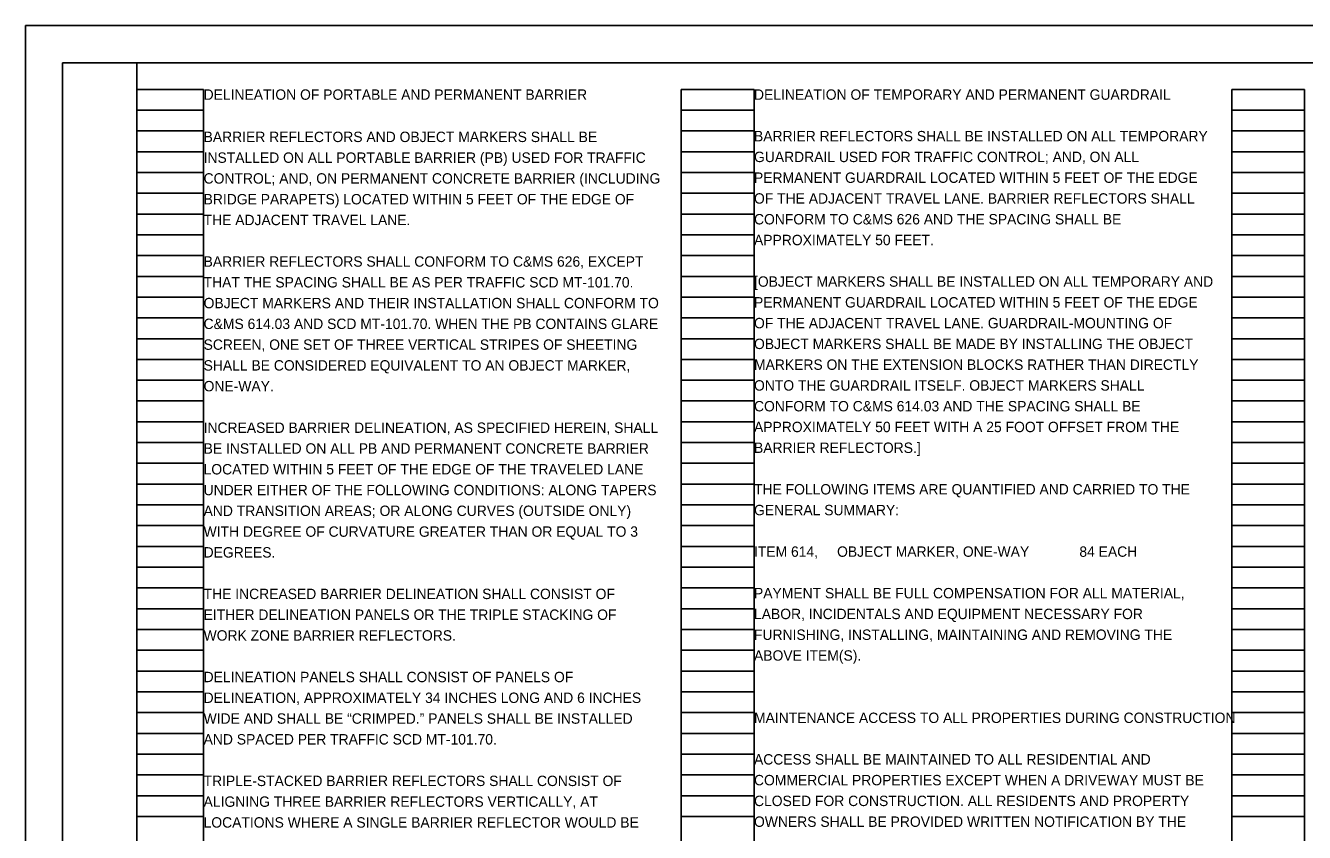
# Model space of a CAD drawing. Extents: x -48 to 34, y -14.2 to 36.1.
# Drawn here: x 0 to 17.24, y 11.13 to 22 of the extents above; entities that cross this region are included whole.
import ezdxf

# ---------------------------------------------------------------- set-up
doc = ezdxf.new("R2010")
doc.units = 0
for name, color, linetype in [('Default', 7, 'Continuous'), ('SH_Border', 7, 'Continuous'), ('SH_Cut_Line', 7, 'Continuous'), ('SH_Data', 7, 'Continuous'), ('SH_Text', 7, 'Continuous')]:
    doc.layers.add(name, color=color, linetype=linetype)

msp = doc.modelspace()

# ---------------------------------------------------------------- linework, layer by layer
at = {"layer": 'SH_Border'}
for points in [[(0.5, 21.5), (1.5, 21.5), (1.5, 0.5), (0.5, 0.5)], [(1.5, 21.5), (33.5, 21.5), (33.5, 0.5), (1.5, 0.5)]]:
    msp.add_lwpolyline(points, close=True, dxfattribs=at)
at = {"layer": 'SH_Cut_Line'}
msp.add_lwpolyline([(0, 0), (34, 0), (34, 22), (0, 22)], close=True, dxfattribs=at)
at = {"layer": 'SH_Data'}
for p, q in [((1.5, 0.98), (1.5, 21.14)), ((1.5, 21.14), (2.4, 21.14)), ((2.4, 0.98), (2.4, 21.14)), ((8.84, 0.98), (8.84, 21.14)), ((8.84, 21.14), (9.82, 21.14)), ((9.82, 0.98), (9.82, 21.14)), ((16.26, 0.98), (16.26, 21.14)), ((16.26, 21.14), (17.24, 21.14)), ((17.24, 0.98), (17.24, 21.14)), ((1.5, 20.86), (2.4, 20.86)), ((8.84, 20.86), (9.82, 20.86)), ((16.26, 20.86), (17.24, 20.86)), ((1.5, 20.58), (2.4, 20.58)), ((8.84, 20.58), (9.82, 20.58)), ((16.26, 20.58), (17.24, 20.58)), ((1.5, 20.3), (2.4, 20.3)), ((8.84, 20.3), (9.82, 20.3)), ((16.26, 20.3), (17.24, 20.3)), ((1.5, 20.02), (2.4, 20.02)), ((8.84, 20.02), (9.82, 20.02)), ((16.26, 20.02), (17.24, 20.02)), ((1.5, 19.74), (2.4, 19.74)), ((8.84, 19.74), (9.82, 19.74)), ((16.26, 19.74), (17.24, 19.74)), ((1.5, 19.46), (2.4, 19.46)), ((8.84, 19.46), (9.82, 19.46)), ((16.26, 19.46), (17.24, 19.46)), ((1.5, 19.18), (2.4, 19.18)), ((8.84, 19.18), (9.82, 19.18)), ((16.26, 19.18), (17.24, 19.18)), ((1.5, 18.9), (2.4, 18.9)), ((8.84, 18.9), (9.82, 18.9)), ((16.26, 18.9), (17.24, 18.9)), ((1.5, 18.62), (2.4, 18.62)), ((8.84, 18.62), (9.82, 18.62)), ((16.26, 18.62), (17.24, 18.62)), ((1.5, 18.34), (2.4, 18.34)), ((8.84, 18.34), (9.82, 18.34)), ((16.26, 18.34), (17.24, 18.34)), ((1.5, 18.06), (2.4, 18.06)), ((8.84, 18.06), (9.82, 18.06)), ((16.26, 18.06), (17.24, 18.06)), ((1.5, 17.78), (2.4, 17.78)), ((8.84, 17.78), (9.82, 17.78)), ((16.26, 17.78), (17.24, 17.78)), ((1.5, 17.5), (2.4, 17.5)), ((8.84, 17.5), (9.82, 17.5)), ((16.26, 17.5), (17.24, 17.5)), ((1.5, 17.22), (2.4, 17.22)), ((8.84, 17.22), (9.82, 17.22)), ((16.26, 17.22), (17.24, 17.22)), ((1.5, 16.94), (2.4, 16.94)), ((8.84, 16.94), (9.82, 16.94)), ((16.26, 16.94), (17.24, 16.94)), ((1.5, 16.66), (2.4, 16.66)), ((8.84, 16.66), (9.82, 16.66)), ((16.26, 16.66), (17.24, 16.66)), ((1.5, 16.38), (2.4, 16.38)), ((8.84, 16.38), (9.82, 16.38)), ((16.26, 16.38), (17.24, 16.38)), ((1.5, 16.1), (2.4, 16.1)), ((8.84, 16.1), (9.82, 16.1)), ((16.26, 16.1), (17.24, 16.1)), ((1.5, 15.82), (2.4, 15.82)), ((8.84, 15.82), (9.82, 15.82)), ((16.26, 15.82), (17.24, 15.82)), ((1.5, 15.54), (2.4, 15.54)), ((8.84, 15.54), (9.82, 15.54)), ((16.26, 15.54), (17.24, 15.54)), ((1.5, 15.26), (2.4, 15.26)), ((8.84, 15.26), (9.82, 15.26)), ((16.26, 15.26), (17.24, 15.26)), ((1.5, 14.98), (2.4, 14.98)), ((8.84, 14.98), (9.82, 14.98)), ((16.26, 14.98), (17.24, 14.98)), ((1.5, 14.7), (2.4, 14.7)), ((8.84, 14.7), (9.82, 14.7)), ((16.26, 14.7), (17.24, 14.7)), ((1.5, 14.42), (2.4, 14.42)), ((8.84, 14.42), (9.82, 14.42)), ((16.26, 14.42), (17.24, 14.42)), ((1.5, 14.14), (2.4, 14.14)), ((8.84, 14.14), (9.82, 14.14)), ((16.26, 14.14), (17.24, 14.14)), ((1.5, 13.86), (2.4, 13.86)), ((8.84, 13.86), (9.82, 13.86)), ((16.26, 13.86), (17.24, 13.86)), ((1.5, 13.58), (2.4, 13.58)), ((8.84, 13.58), (9.82, 13.58)), ((16.26, 13.58), (17.24, 13.58)), ((1.5, 13.3), (2.4, 13.3)), ((8.84, 13.3), (9.82, 13.3)), ((16.26, 13.3), (17.24, 13.3)), ((1.5, 13.02), (2.4, 13.02)), ((8.84, 13.02), (9.82, 13.02)), ((16.26, 13.02), (17.24, 13.02)), ((1.5, 12.74), (2.4, 12.74)), ((8.84, 12.74), (9.82, 12.74)), ((16.26, 12.74), (17.24, 12.74)), ((1.5, 12.46), (2.4, 12.46)), ((8.84, 12.46), (9.82, 12.46)), ((16.26, 12.46), (17.24, 12.46)), ((1.5, 12.18), (2.4, 12.18)), ((8.84, 12.18), (9.82, 12.18)), ((16.26, 12.18), (17.24, 12.18)), ((1.5, 11.9), (2.4, 11.9)), ((8.84, 11.9), (9.82, 11.9)), ((16.26, 11.9), (17.24, 11.9)), ((1.5, 11.62), (2.4, 11.62)), ((8.84, 11.62), (9.82, 11.62)), ((16.26, 11.62), (17.24, 11.62)), ((1.5, 11.34), (2.4, 11.34)), ((8.84, 11.34), (9.82, 11.34)), ((16.26, 11.34), (17.24, 11.34))]:
    msp.add_line(p, q, dxfattribs=at)

# ---------------------------------------------------------------- texts
at = {"layer": 'Default'}
for s, p in [('ACCESS SHALL BE MAINTAINED TO ALL RESIDENTIAL AND ', (9.82, 12.04)), ('COMMERCIAL PROPERTIES EXCEPT WHEN A DRIVEWAY MUST BE ', (9.82, 11.76)), ('CLOSED FOR CONSTRUCTION. ALL RESIDENTS AND PROPERTY ', (9.82, 11.48)), ('OWNERS SHALL BE PROVIDED WRITTEN NOTIFICATION BY THE ', (9.82, 11.2))]:
    msp.add_text(s, height=0.14, dxfattribs=at).set_placement(p)
at = {"layer": 'SH_Text'}
for s, p in [('DELINEATION OF PORTABLE AND PERMANENT BARRIER', (2.4, 21)), ('DELINEATION OF TEMPORARY AND PERMANENT GUARDRAIL', (9.82, 21)), ('BARRIER REFLECTORS AND OBJECT MARKERS SHALL BE ', (2.4, 20.43)), ('BARRIER REFLECTORS SHALL BE INSTALLED ON ALL TEMPORARY ', (9.82, 20.44)), ('INSTALLED ON ALL PORTABLE BARRIER (PB) USED FOR TRAFFIC ', (2.4, 20.15)), ('GUARDRAIL USED FOR TRAFFIC CONTROL; AND, ON ALL ', (9.82, 20.16)), ('CONTROL; AND, ON PERMANENT CONCRETE BARRIER (INCLUDING ', (2.4, 19.87)), ('PERMANENT GUARDRAIL LOCATED WITHIN 5 FEET OF THE EDGE ', (9.82, 19.88)), ('BRIDGE PARAPETS) LOCATED WITHIN 5 FEET OF THE EDGE OF ', (2.4, 19.59)), ('OF THE ADJACENT TRAVEL LANE. BARRIER REFLECTORS SHALL ', (9.82, 19.6)), ('THE ADJACENT TRAVEL LANE. ', (2.4, 19.31)), ('CONFORM TO C&MS 626 AND THE SPACING SHALL BE ', (9.82, 19.32)), ('APPROXIMATELY 50 FEET.', (9.82, 19.04)), ('BARRIER REFLECTORS SHALL CONFORM TO C&MS 626, EXCEPT ', (2.4, 18.75)), ('[OBJECT MARKERS SHALL BE INSTALLED ON ALL TEMPORARY AND ', (9.82, 18.48)), ('THAT THE SPACING SHALL BE AS PER TRAFFIC SCD MT-101.70. ', (2.4, 18.47)), ('OBJECT MARKERS AND THEIR INSTALLATION SHALL CONFORM TO ', (2.4, 18.19)), ('PERMANENT GUARDRAIL LOCATED WITHIN 5 FEET OF THE EDGE ', (9.82, 18.2)), ('C&MS 614.03 AND SCD MT-101.70. WHEN THE PB CONTAINS GLARE ', (2.4, 17.91)), ('OF THE ADJACENT TRAVEL LANE. GUARDRAIL-MOUNTING OF ', (9.82, 17.92)), ('SCREEN, ONE SET OF THREE VERTICAL STRIPES OF SHEETING ', (2.4, 17.63)), ('OBJECT MARKERS SHALL BE MADE BY INSTALLING THE OBJECT ', (9.82, 17.64)), ('SHALL BE CONSIDERED EQUIVALENT TO AN OBJECT MARKER, ', (2.4, 17.35)), ('MARKERS ON THE EXTENSION BLOCKS RATHER THAN DIRECTLY ', (9.82, 17.36)), ('ONE-WAY. ', (2.4, 17.07)), ('ONTO THE GUARDRAIL ITSELF. OBJECT MARKERS SHALL ', (9.82, 17.08)), ('CONFORM TO C&MS 614.03 AND THE SPACING SHALL BE ', (9.82, 16.8)), ('INCREASED BARRIER DELINEATION, AS SPECIFIED HEREIN, SHALL ', (2.4, 16.51)), ('APPROXIMATELY 50 FEET WITH A 25 FOOT OFFSET FROM THE ', (9.82, 16.52)), ('BARRIER REFLECTORS.] ', (9.82, 16.24)), ('BE INSTALLED ON ALL PB AND PERMANENT CONCRETE BARRIER ', (2.4, 16.23)), ('LOCATED WITHIN 5 FEET OF THE EDGE OF THE TRAVELED LANE ', (2.4, 15.95)), ('UNDER EITHER OF THE FOLLOWING CONDITIONS: ALONG TAPERS ', (2.4, 15.67)), ('THE FOLLOWING ITEMS ARE QUANTIFIED AND CARRIED TO THE ', (9.82, 15.68)), ('AND TRANSITION AREAS; OR ALONG CURVES (OUTSIDE ONLY) ', (2.4, 15.39)), ('GENERAL SUMMARY:', (9.82, 15.4)), ('WITH DEGREE OF CURVATURE GREATER THAN OR EQUAL TO 3 ', (2.4, 15.11)), ('DEGREES.', (2.4, 14.83)), ('ITEM 614,', (9.82, 14.84)), ('OBJECT MARKER, ONE-WAY             84 EACH', (10.94, 14.84)), ('THE INCREASED BARRIER DELINEATION SHALL CONSIST OF ', (2.4, 14.27)), ('PAYMENT SHALL BE FULL COMPENSATION FOR ALL MATERIAL, ', (9.82, 14.28)), ('LABOR, INCIDENTALS AND EQUIPMENT NECESSARY FOR ', (9.82, 14)), ('EITHER DELINEATION PANELS OR THE TRIPLE STACKING OF ', (2.4, 13.99)), ('WORK ZONE BARRIER REFLECTORS.', (2.4, 13.71)), ('FURNISHING, INSTALLING, MAINTAINING AND REMOVING THE ', (9.82, 13.72)), ('ABOVE ITEM(S).', (9.82, 13.44)), ('DELINEATION PANELS SHALL CONSIST OF PANELS OF ', (2.4, 13.15)), ('DELINEATION, APPROXIMATELY 34 INCHES LONG AND 6 INCHES ', (2.4, 12.87)), ('WIDE AND SHALL BE “CRIMPED.” PANELS SHALL BE INSTALLED ', (2.4, 12.59)), ('MAINTENANCE ACCESS TO ALL PROPERTIES DURING CONSTRUCTION', (9.82, 12.6)), ('AND SPACED PER TRAFFIC SCD MT-101.70.', (2.4, 12.31)), ('TRIPLE-STACKED BARRIER REFLECTORS SHALL CONSIST OF ', (2.4, 11.75)), ('ALIGNING THREE BARRIER REFLECTORS VERTICALLY, AT ', (2.4, 11.47)), ('LOCATIONS WHERE A SINGLE BARRIER REFLECTOR WOULD BE ', (2.4, 11.19))]:
    msp.add_text(s, height=0.14, dxfattribs=at).set_placement(p)

doc.saveas('drawing.dxf')
